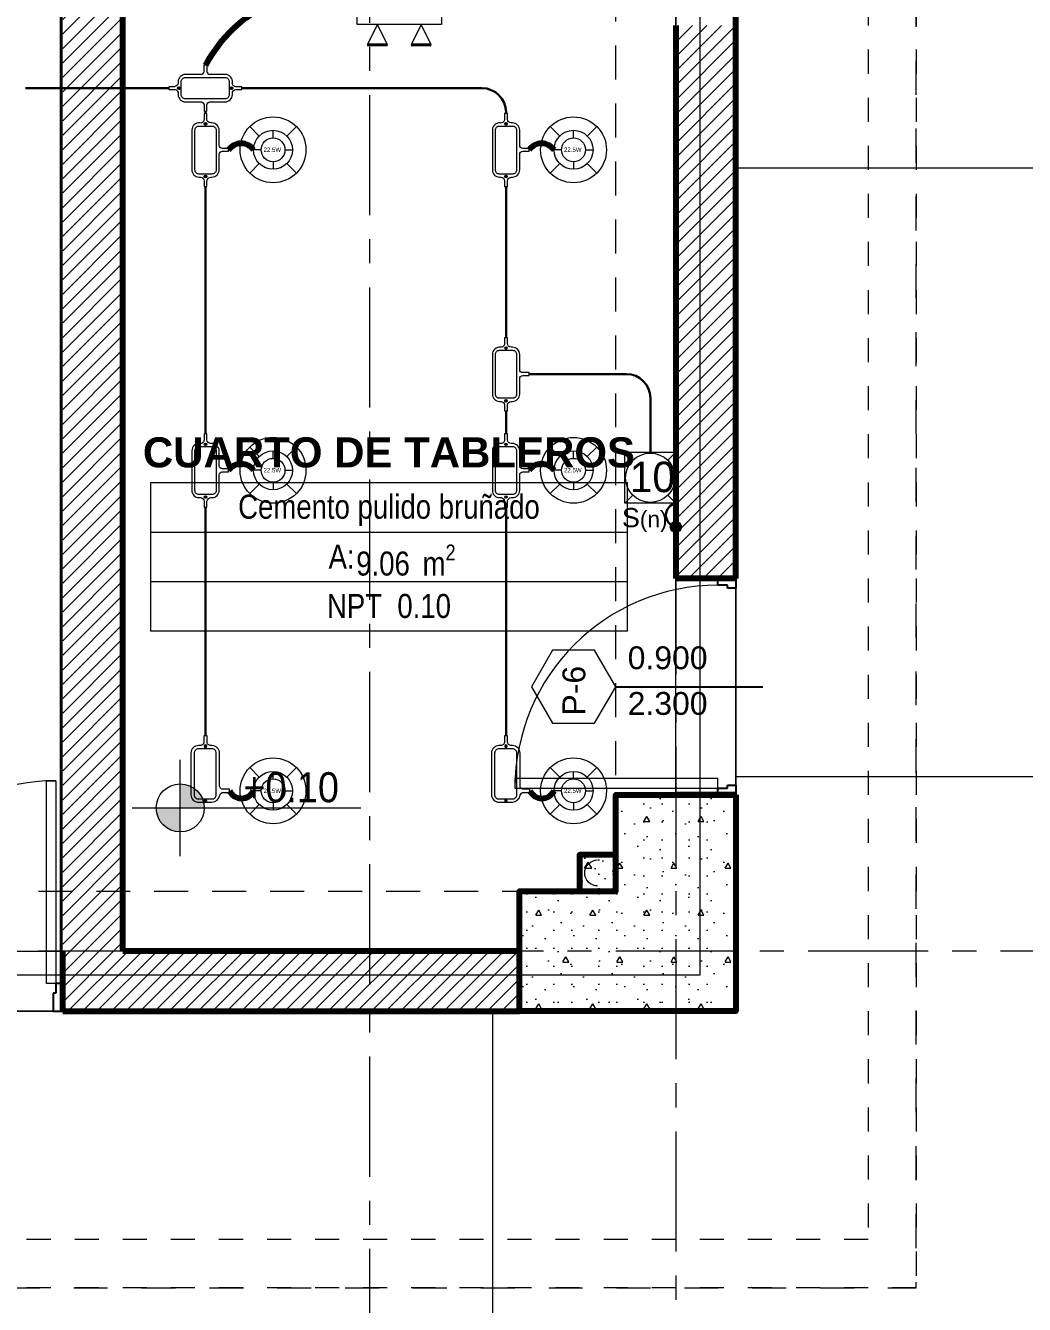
# Model space of a CAD drawing. Header units: inches. Extents: x -38 to 5698, y -33 to 92.
# Drawn here: x 48.62 to 52.77, y 5.98 to 11.3 of the extents above; entities that cross this region are included whole.
import ezdxf
from ezdxf.lldxf.tags import DXFTag

# ---------------------------------------------------------------- set-up
doc = ezdxf.new("R2010")
doc.units = ezdxf.units.IN
doc.header["$MEASUREMENT"] = 0
doc.set_wipeout_variables(frame=1)
doc.header["$PDMODE"] = 1
for name, pattern in [('CONTINUA', [0]), ('Hidden Line', [0.195611, 0.141111, -0.0545]), ('Punto & Raya', [0.65, 0.5, -0.075, 0, -0.075]), ('Rayas', [0.282222, 0.141111, -0.141111]), ('super', [0.125, 0.075, -0.05]), ('Wipeout_Contour', [1, 0, -1])]:
    doc.linetypes.add(name, pattern=pattern)
for name, color, linetype, lineweight in [('00 IE CKTO TOMAS', 111, 'Rayas', 18), ('00_IE_Luminarias', 6, 'Continuous', 30), ('01 IE LUM LED EMP DN570B', 3, 'Continuous', 13), ('ALUMBRADO_CONDUIT', 30, 'CONDUIT1', 30), ('ALUMBRADO_PVC', 6, 'PVC1', 30), ('Bancas', 1, 'Continuous', 13), ('Cable Alumbrado', 150, 'Continuous', 30), ('CABLEADO EXT.', 3, 'PVCSUBT', 30), ('pulsador', 4, 'Continuous', 40), ('Simb_Alumbrado', 140, 'CONTINUA', 30)]:
    doc.layers.add(name, color=color, linetype=linetype, lineweight=lineweight)
for name, color, linetype in [('02 _ ARQ _ ALB _ Cotas Ejes', 7, 'Continuous'), ('02 _ ARQ _ ALB _ Ejes Generales', 7, 'Continuous'), ('02 _ ARQ _ ZON _ Espacio.3D', 7, 'Continuous'), ('08 _ STR _ EXT _ 06 Columnas', 7, 'Continuous'), ('08 _ STR _ EXT _ 07 Losa Aligerada', 7, 'Continuous'), ('08 _ STR _ EXT _ 09 Vigas', 7, 'Continuous'), ('08 _ STR _ EXT _ 10 Vereda Exterior', 7, 'Continuous'), ('ESQUEMAS', 7, 'Continuous'), ('Estructura - 04 MURO', 7, 'Continuous'), ('Estructura - Carga', 7, 'Continuous'), ('Marcador - Secciones', 251, 'Continuous'), ('MEP - HVAC', 7, 'Continuous')]:
    doc.layers.add(name, color=color, linetype=linetype)
doc.styles.add('Annotative', font='arial.ttf')
doc.styles.add('Estilo_Generado_4', font='swisse.ttf')
doc.styles.add('Estilo_Generado_8', font='arialbd.ttf')
doc.styles.add('Estilo_Generado_9', font='ARIALN.TTF')
doc.styles.add('{18b73a54-fa43-428c-adcb-c1c7bbdf2c84}', font='Simplex.shx')
tags = doc.linetypes.add('CONDUIT', pattern='A,1.5,-0.210535,["con",{18b73a54-fa43-428c-adcb-c1c7bbdf2c84},S=0.2,R=0,X=0,Y=-0.065594],-0.702384', length=2.412919).pattern_tags.tags
tags[6] = DXFTag(74, 10)
tags = doc.linetypes.add('CONDUIT1', pattern='A,1,-0.19772,["con",{18b73a54-fa43-428c-adcb-c1c7bbdf2c84},S=0.2,R=0,X=0,Y=-0.065594],-0.593642', length=1.791362).pattern_tags.tags
tags[6] = DXFTag(74, 10)
tags = doc.linetypes.add('PVC1', pattern='A,1,-0.19772,["PVC",{18b73a54-fa43-428c-adcb-c1c7bbdf2c84},S=0.13,R=0,X=0,Y=-0.061851],-0.507647', length=1.705367).pattern_tags.tags
tags[6] = DXFTag(74, 10)
tags = doc.linetypes.add('PVCSUBT', pattern='A,0.6,-0.3,0.6,-0.075691,["PVC",Standard,S=0.2,R=0,X=0,Y=-0.093724],-0.621005', length=2.196696).pattern_tags.tags
tags[10] = DXFTag(74, 10)
doc.dimstyles.new('Estilo_Generado__1', dxfattribs={"dimtxt": 0.125, "dimasz": 0.095, "dimexe": 0.18, "dimexo": 0.3, "dimgap": 0, "dimtad": 0, "dimtih": 1, "dimtoh": 1, "dimzin": 0, "dimdsep": 46, "dimtxsty": 'Estilo_Generado_4', "dimblk": 'ARROWHEAD_6', "dimblk1": 'ARROWHEAD_6', "dimblk2": 'ARROWHEAD_6', "dimcen": 0.09, "dimse1": 1, "dimse2": 1, "dimclrd": 144, "dimclre": 144, "dimclrt": 7, "dimadec": 0, "dimazin": 0, "dimtfac": 1, "dimtdec": 4, "dimtmove": 0, "dimatfit": 3, "dimfxl": 1, "dimtolj": 1, "dimtzin": 0, "dimarcsym": 0})
pattern_1 = [(45, (0, 0), (-0.030052038, 0.030052038), [])]

# ---------------------------------------------------------------- blocks, each defined once
blk = doc.blocks.new('ARROWHEAD_6')
at = {"color": 0, "linetype": 'Continuous', "lineweight": 0}
for p, q in [((0, 0), (-1, 0)), ((-0.5, -0.5), (0.5, 0.5))]:
    blk.add_line(p, q, dxfattribs=at)
blk = doc.blocks.new('*D16')
at = {"layer": '02 _ ARQ _ ALB _ Cotas Ejes', "color": 144, "linetype": 'Continuous', "lineweight": -2, "transparency": 16777216}
for p, q in [((44.415, 2.4306), (47.5886, 2.4306)), ((51.225, 2.4306), (47.976, 2.4306))]:
    blk.add_line(p, q, dxfattribs=at)
at = {"layer": 'Defpoints', "color": 0, "linetype": 'Continuous', "lineweight": 40, "transparency": 16777216}
for p in [(51.32, 7.45), (44.32, 2.7459), (51.32, 2.4306)]:
    blk.add_point(p, dxfattribs=at)
at = {"layer": '02 _ ARQ _ ALB _ Cotas Ejes', "color": 144, "linetype": 'Continuous', "lineweight": -2, "transparency": 16777216, "xscale": 0.095, "yscale": 0.095, "zscale": 0.095, "rotation": 180}
blk.add_blockref('ARROWHEAD_6', (44.32, 2.4306), dxfattribs=at)
at = {"layer": '02 _ ARQ _ ALB _ Cotas Ejes', "color": 144, "linetype": 'Continuous', "lineweight": -2, "transparency": 16777216, "xscale": 0.095, "yscale": 0.095, "zscale": 0.095}
blk.add_blockref('ARROWHEAD_6', (51.32, 2.4306), dxfattribs=at)
at = {"layer": '02 _ ARQ _ ALB _ Cotas Ejes', "color": 7, "linetype": 'Continuous', "lineweight": 13, "transparency": 16777216, "insert": (47.7823, 2.4306), "char_height": 0.125, "attachment_point": 5, "style": 'Estilo_Generado_4'}
blk.add_mtext('\\A1;7.00', dxfattribs=at)
blk = doc.blocks.new('LUMINARIA 2')
at = {"layer": '01 IE LUM LED EMP DN570B'}
for p, q in [((-0.0939, 0.0936), (-0.1589, 0.1584)), ((0.0939, 0.0936), (0.1589, 0.1584)), ((-0.0939, -0.0936), (-0.1589, -0.1584)), ((0.0939, -0.0936), (0.1589, -0.1584))]:
    blk.add_line(p, q, dxfattribs=at)
at = {"layer": '01 IE LUM LED EMP DN570B', "ltscale": 0.4}
for p, q in [((0, 0.0813), (0, 0.1326)), ((-0.0813, 0), (-0.1326, 0)), ((0.0813, 0), (0.1326, 0)), ((0, -0.0813), (0, -0.1326))]:
    blk.add_line(p, q, dxfattribs=at)
at = {"layer": '01 IE LUM LED EMP DN570B'}
for radius in [0.2244, 0.1326]:
    blk.add_circle((0, 0), radius, dxfattribs=at)
at = {"layer": '01 IE LUM LED EMP DN570B', "ltscale": 0.4}
blk.add_circle((0, 0), 0.0813, dxfattribs=at)
at = {"layer": '01 IE LUM LED EMP DN570B', "color": 8, "linetype": 'ByBlock', "lineweight": 80, "insert": (-0.0649, 0.0156), "char_height": 0.03, "width": 0.178585, "attachment_point": 1}
blk.add_mtext('{\\C3;22.5W}', dxfattribs=at)
blk = doc.blocks.new('oval t')
at = {"layer": 'Simb_Alumbrado', "lineweight": 13}
blk.add_lwpolyline([(0.0141, 0.0102, -0.414214), (0.0041, 0.0202), (0.0041, 0.0416), (-0.0056, 0.0416), (-0.0056, 0.0202, -0.414214), (-0.0156, 0.0102), (-0.0659, 0.0102, 0.414214), (-0.0899, -0.0138), (-0.0899, -0.0183, -0.414214), (-0.1019, -0.0303), (-0.1213, -0.0303), (-0.1213, -0.04), (-0.1016, -0.04, -0.451917), (-0.0897, -0.0535, 0.451917), (-0.0659, -0.0805), (0.0659, -0.0805, 0.414214), (0.0899, -0.0566), (0.0899, -0.0512, -0.398753), (0.1019, -0.0401), (0.1213, -0.0401), (0.1213, -0.0304), (0.1019, -0.0304, -0.368669), (0.0899, -0.0176), (0.0899, -0.0138, 0.414214), (0.0659, 0.0102), (0.0141, 0.0102)], format="xyb", dxfattribs=at)
blk.add_lwpolyline([(-0.0659, 0), (0.0659, 0, -0.414214), (0.0797, -0.0138), (0.0797, -0.0566, -0.414214), (0.0659, -0.0703), (-0.0659, -0.0703, -0.414214), (-0.0797, -0.0566), (-0.0797, -0.0138, -0.414214)], format="xyb", close=True, dxfattribs=at)
for points in [[(-0.0911, -0.0352), (-0.0828, -0.0352)], [(-0.0869, -0.031), (-0.0869, -0.0394)], [(0.0837, -0.0352), (0.0921, -0.0352)], [(0.0879, -0.031), (0.0879, -0.0394)]]:
    blk.add_lwpolyline(points, dxfattribs=at)
for centre in [(-0.0869, -0.0352), (0.0879, -0.0352)]:
    blk.add_circle(centre, 0.00419, dxfattribs=at)
blk = doc.blocks.new('CAJA OVAL TIPO L')
at = {"layer": 'Simb_Alumbrado', "lineweight": 13}
blk.add_lwpolyline([(-0.0491, -0.079), (-0.0491, -0.0343, -0.380413), (-0.0258, -0.0088), (-0.0258, -0.0088, 0.341426), (-0.0164, 0.0033), (-0.0164, 0.0236), (-0.0063, 0.0236), (-0.0063, 0.0033, 0.414214), (0.0063, -0.0092), (0.1138, -0.0092, -0.414214), (0.1388, -0.0343), (0.1388, -0.0382, 0.414214), (0.1513, -0.0508), (0.1716, -0.0508), (0.1716, -0.0609), (0.1513, -0.0609, 0.414214), (0.1388, -0.0734), (0.1388, -0.079, -0.414214), (0.1138, -0.104), (-0.0241, -0.104, -0.414214), (-0.0491, -0.079, 0.414214)], format="xyb", dxfattribs=at)
blk.add_lwpolyline([(-0.0241, -0.0199), (0.1138, -0.0199, -0.414214), (0.1282, -0.0343), (0.1282, -0.079, -0.414214), (0.1138, -0.0934), (-0.0241, -0.0934, -0.414214), (-0.0384, -0.079), (-0.0384, -0.0343, -0.414214)], format="xyb", close=True, dxfattribs=at)
for points in [[(-0.0483, -0.0558), (-0.0395, -0.0558)], [(-0.0439, -0.0514), (-0.0439, -0.0602)], [(0.1323, -0.0558), (0.1411, -0.0558)], [(0.1367, -0.0514), (0.1367, -0.0602)]]:
    blk.add_lwpolyline(points, dxfattribs=at)
for centre in [(-0.0439, -0.0558), (0.1367, -0.0558)]:
    blk.add_circle(centre, 0.00438, dxfattribs=at)
blk = doc.blocks.new('ii3t')
at = {"layer": 'Simb_Alumbrado', "lineweight": 5}
h = blk.add_hatch(color=3, dxfattribs=at)
edge = h.paths.add_edge_path()
edge.add_arc((0, 0), 0.0164, 0, 360)
blk.add_circle((0, 0), 0.0164, dxfattribs=at)
blk = doc.blocks.new('100x100x80 adosado')
at = {"layer": 'Simb_Alumbrado', "lineweight": 13}
blk.add_lwpolyline([(-0.0768, 0.0788), (0.0194, 0.0788), (0.0194, -0.0174), (-0.0768, -0.0174)], close=True, dxfattribs=at)
at = {"layer": 'Simb_Alumbrado', "lineweight": 9}
for points in [[(-0.0768, 0.0788), (-0.0618, 0.0638)], [(0.0043, 0.0638), (0.0194, 0.0788)], [(-0.0768, -0.0174), (-0.0618, -0.0023)], [(0.0043, -0.0023), (0.0194, -0.0174)]]:
    blk.add_lwpolyline(points, dxfattribs=at)
blk.add_circle((-0.0287, 0.0307), 0.0467, dxfattribs=at)
at = {"layer": 'Simb_Alumbrado', "lineweight": 9, "insert": (-0.0677, 0.0612), "char_height": 0.05773, "attachment_point": 1}
blk.add_mtext_dynamic_manual_height_columns('10', width=0.119989, gutter_width=12.5, heights=[0], dxfattribs=at)
blk = doc.blocks.new('CAJA CONDULET TIPO X')
at = {"layer": 'Simb_Alumbrado', "lineweight": 13}
for p, q in [((78.5283, -4.1616), (78.5283, -4.1519)), ((78.5283, -4.1519), (78.5497, -4.1519)), ((78.5497, -4.1616), (78.5283, -4.1616))]:
    blk.add_line(p, q, dxfattribs=at)
for points in [[(78.6505, -4.1716, -0.414214), (78.6605, -4.1616), (78.6819, -4.1616), (78.6819, -4.1519), (78.6605, -4.1519, -0.414214), (78.6505, -4.1419), (78.6505, -4.0916, 0.414214), (78.6265, -4.0677), (78.6219, -4.0677, -0.414214), (78.6099, -4.0557), (78.6099, -4.0363), (78.6002, -4.0363), (78.6002, -4.056, -0.451917), (78.5867, -4.0678, 0.451917), (78.5597, -4.0916), (78.5597, -4.1419)], [(78.5597, -4.1716), (78.5597, -4.2235, 0.414214), (78.5837, -4.2475), (78.589, -4.2475, -0.334232), (78.6002, -4.2595), (78.6002, -4.2789), (78.6099, -4.2789), (78.6099, -4.2595, -0.455912), (78.6227, -4.2475), (78.6265, -4.2475, 0.414214), (78.6505, -4.2235), (78.6505, -4.1716)]]:
    blk.add_lwpolyline(points, format="xyb", dxfattribs=at)
for points in [[(78.6093, -4.0706), (78.6009, -4.0706)], [(78.6051, -4.0664), (78.6051, -4.0748)], [(78.6051, -4.2412), (78.6051, -4.2496)], [(78.6093, -4.2454), (78.6009, -4.2454)]]:
    blk.add_lwpolyline(points, dxfattribs=at)
blk.add_lwpolyline([(78.6403, -4.0916), (78.6403, -4.2235, -0.414214), (78.6265, -4.2373), (78.5837, -4.2373, -0.414214), (78.5699, -4.2235), (78.5699, -4.0916, -0.414214), (78.5837, -4.0779), (78.6265, -4.0779, -0.414214)], format="xyb", close=True, dxfattribs=at)
for centre in [(78.6051, -4.0706), (78.6051, -4.2454)]:
    blk.add_circle(centre, 0.00419, dxfattribs=at)
for centre, start, end in [((78.5497, -4.1419), 270, 0), ((78.5497, -4.1716), 0, 90)]:
    blk.add_arc(centre, 0.01, start, end, dxfattribs=at)
blk = doc.blocks.new('luz de emergencia')
at = {"color": 5, "lineweight": 40}
for p, q in [((164.1493, 48.9365, -0.0001), (164.2333, 48.9365, -0.0001)), ((164.3313, 48.9365, -0.0001), (164.4153, 48.9365, -0.0001))]:
    blk.add_line(p, q, dxfattribs=at)
at = {"layer": '00_IE_Luminarias', "color": 5, "linetype": 'Continuous', "lineweight": 13}
for p, q in [((164.1913, 49.0205, -0.0001), (164.1493, 48.9365, -0.0001)), ((164.2333, 48.9365, -0.0001), (164.1913, 49.0205, -0.0001)), ((164.3733, 49.0205, -0.0001), (164.3313, 48.9365, -0.0001)), ((164.4153, 48.9365, -0.0001), (164.3733, 49.0205, -0.0001))]:
    blk.add_line(p, q, dxfattribs=at)
at = {"layer": '00_IE_Luminarias', "color": 5, "linetype": 'Continuous', "lineweight": 13, "elevation": -0.0001}
blk.add_lwpolyline([(164.4573, 49.0205), (164.1073, 49.0205), (164.1073, 49.1666), (164.4573, 49.1665)], close=True, dxfattribs=at)

msp = doc.modelspace()

# ---------------------------------------------------------------- hatches: boundary and pattern name
at = {"linetype": 'Continuous', "lineweight": 13, "true_color": 0x636466}
for points in [[(49.2589, 8.0455), (49.3589, 8.0455), (49.3513, 8.0838), (49.3296, 8.1162), (49.2972, 8.1379), (49.2589, 8.1455)], [(49.2589, 8.0455), (49.1589, 8.0455), (49.1665, 8.0072), (49.1882, 7.9748), (49.2207, 7.9531), (49.2589, 7.9455)]]:
    msp.add_hatch(color=251, dxfattribs=at).paths.add_polyline_path(points)
at = {"layer": '08 _ STR _ EXT _ 10 Vereda Exterior', "linetype": 'Continuous', "lineweight": 13}
h = msp.add_hatch(dxfattribs=at)
h.set_pattern_fill('RETÍCULA_100X100_0002', color=251, style=0, pattern_type=2)
h.set_pattern_definition([(360, (3.7574, 18.3027), (0, 2.53199), []), (90, (3.7574, 18.3027), (-3.6, 0), [])])
h.paths.add_polyline_path([(2.17, 3.6213), (4.2913, 1.5), (9.32, 1.5), (9.32, 6.5), (40.52, 6.5), (40.52, 1.5), (52.92, 1.5), (52.92, 19.0859), (51.57, 19.0859), (51.57, 7.2), (9.07, 7.2), (9.07, 7.85), (6.5201, 7.85, -0.414214), (6.2701, 8.1), (6.2701, 8.85, -0.414213), (6.5201, 9.1), (9.07, 9.1), (9.07, 12), (6.5201, 12, -0.414214), (6.2701, 12.25), (6.2701, 13, -0.414213), (6.5201, 13.25), (9.07, 13.25), (9.07, 16.15), (6.5201, 16.15, -0.414214), (6.2701, 16.4), (6.2701, 17.15, -0.414213), (6.5201, 17.4), (8.77, 17.4), (8.7706, 21.0499), (2.17, 21.0499)])
at = {"layer": 'Estructura - Carga', "linetype": 'Continuous', "lineweight": 13}
h = msp.add_hatch(dxfattribs=at)
h.set_pattern_fill('HORMIGÓN_ARMADO_0002', color=251, style=0, pattern_type=2)
h.set_pattern_definition([(0, (0, 0), (0, 0.3117692), [0.03, -0.15]), (0, (0.09, 0.1559), (0, 0.3117692), [0.03, -0.15]), (60, (0, 0), (-0.27, 0.1558846), [0.03, -0.15]), (60, (0.18, 0), (-0.27, 0.1558846), [0.03, -0.15]), (120, (0.03, 0), (0.27, 0.1558846), [0.03, -0.15]), (120, (0.21, 0), (0.27, 0.1558846), [0.03, -0.15]), (0, (0, 0.03), (0, 0.06), [0, -0.06, 0, -0.09]), (45, (0.03, 0.03), (-0.04242641, 0.04242641), [0, -0.045, 0, -0.075])])
h.paths.add_polyline_path([(50.92, 7.7), (51.07, 7.7), (51.07, 7.85), (50.92, 7.85)])

# ---------------------------------------------------------------- linework, layer by layer
at = {"color": 251, "linetype": 'Continuous', "lineweight": 13, "true_color": 0x636466}
for p, q in [((49.2589, 7.8455), (49.2589, 8.2455)), ((49.0589, 8.0455), (50.01, 8.0455))]:
    msp.add_line(p, q, dxfattribs=at)
msp.add_circle((49.2589, 8.0455), 0.1, dxfattribs=at)
at = {"layer": '02 _ ARQ _ ZON _ Espacio.3D', "color": 252, "linetype": 'Continuous', "lineweight": 13}
for p, q in [((49.135, 9.3988), (49.135, 8.7811)), ((49.135, 9.3988), (51.119, 9.3988)), ((51.119, 8.7811), (51.119, 9.3988)), ((49.135, 9.1929), (51.119, 9.1929)), ((49.135, 8.987), (51.119, 8.987)), ((51.119, 8.7811), (49.135, 8.7811))]:
    msp.add_line(p, q, dxfattribs=at)
at = {"layer": '02 _ ARQ _ ZON _ Espacio.3D', "color": 9, "linetype": 'Continuous', "lineweight": 5, "flags": 128}
for points in [[(44.57, 7.45), (48.77, 7.45), (48.77, 11.45), (44.57, 11.45)], [(49.02, 11.45), (49.02, 7.45), (50.67, 7.45), (50.67, 7.7), (51.07, 7.7), (51.07, 8.1), (51.32, 8.1), (51.32, 11.45)]]:
    msp.add_lwpolyline(points, close=True, dxfattribs=at)
at = {"layer": '08 _ STR _ EXT _ 07 Losa Aligerada', "color": 254, "linetype": 'Rayas', "lineweight": 18, "flags": 128}
msp.add_lwpolyline([(8.17, 27.9392), (7.67, 27.9392), (7.67, 5.8), (25.2353, 5.8), (25.2353, 7.2), (30.4315, 7.2), (30.4315, 6.0005), (37.07, 6.0005), (37.07, 3.3753), (44.57, 3.3753), (44.57, 6.05), (52.32, 6.05), (52.32, 14.9999), (51.57, 14.9999), (51.57, 18.1001), (51.57, 18.1001), (51.57, 20.35), (46.67, 20.35), (46.67, 22.35), (46.67, 22.6), (46.67, 24.5), (46.67, 24.75), (46.67, 26.75), (51.57, 26.75), (51.57, 29.7), (51.57, 29.7), (51.57, 35.2005), (52.52, 35.2005), (52.52, 41.1), (38.9553, 41.1), (38.9553, 40.8001), (34.0478, 40.8001), (34.0478, 40.5001), (23.37, 40.5001), (23.37, 43.8736), (16.2699, 43.8736), (16.2699, 39.9), (11.1201, 39.9), (11.1201, 40.95), (8.02, 40.95), (8.02, 37.7), (9.07, 37.7), (9.07, 33.9), (8.17, 33.9)], close=True, dxfattribs=at)
at = {"layer": '08 _ STR _ EXT _ 07 Losa Aligerada', "color": 254, "linetype": 'Continuous', "lineweight": 18, "flags": 128}
msp.add_lwpolyline([(9.07, 7.2), (51.57, 7.2), (51.57, 39.9), (9.07, 39.9)], dxfattribs=at)
at = {"layer": '08 _ STR _ EXT _ 09 Vigas', "color": 251, "linetype": 'Hidden Line', "lineweight": 13}
msp.add_line((51.07, 7.7), (51.07, 16.9), dxfattribs=at)
at = {"layer": '08 _ STR _ EXT _ 09 Vigas', "color": 251, "linetype": 'super', "lineweight": 13}
for p, q in [((52.12, 14.9999), (52.12, 6.25)), ((52.32, 14.9999), (52.32, 6.05)), ((52.12, 6.25), (44.57, 6.25)), ((52.32, 6.05), (44.57, 6.05))]:
    msp.add_line(p, q, dxfattribs=at)
at = {"layer": '08 _ STR _ EXT _ 10 Vereda Exterior', "color": 7, "linetype": 'Continuous', "lineweight": 18, "flags": 128}
msp.add_lwpolyline([(40.52, 1.5), (52.92, 1.5), (52.92, 19.0859), (51.57, 19.0859), (51.57, 7.2), (9.07, 7.2)], dxfattribs=at)
at = {"layer": 'ALUMBRADO_CONDUIT', "color": 30, "lineweight": 30, "ltscale": 0.4, "true_color": 0xf26722}
for p, q in [((49.5151, 11.0397), (50.5138, 11.0397)), ((49.364, 10.9434), (49.364, 10.9345)), ((50.6138, 10.9397), (50.6138, 10.9345)), ((49.364, 10.6302), (49.364, 9.6011)), ((50.6138, 10.6302), (50.6138, 10.0015)), ((51.1142, 9.8504), (50.71, 9.8504)), ((51.2142, 9.5249), (51.2142, 9.7504)), ((50.6138, 9.6973), (50.6138, 9.6011)), ((49.364, 9.2969), (49.364, 8.3461)), ((50.6138, 9.2969), (50.6138, 8.3461))]:
    msp.add_line(p, q, dxfattribs=at)
for centre in [(50.5138, 10.9397), (51.1142, 9.7504)]:
    msp.add_arc(centre, 0.1, 0, 90, dxfattribs=at)
at = {"layer": 'CABLEADO EXT.', "color": 3, "lineweight": 80}
for centre, radius, start, end in [((49.9041, 10.8417), 0.615, 81.4989, 151.4209), ((49.5121, 10.7456), 0.0641, 36.0183, 143.9817), ((50.7619, 10.7456), 0.0641, 36.0183, 143.9817), ((49.5121, 9.4123), 0.0641, 36.0183, 143.9817), ((50.7619, 9.4123), 0.0641, 36.0183, 143.9817), ((49.5137, 8.1406), 0.0556, 205.4571, 334.5429), ((50.7635, 8.1406), 0.0556, 205.4571, 334.5429)]:
    msp.add_arc(centre, radius, start, end, dxfattribs=at)
at = {"layer": 'Estructura - 04 MURO', "color": 165, "linetype": 'Continuous', "lineweight": 25}
for p, q in [((51.535, 8.972), (51.495, 8.972)), ((51.535, 8.96), (51.535, 8.972)), ((51.57, 8.96), (51.535, 8.96)), ((51.535, 8.128), (51.535, 8.14)), ((51.535, 8.14), (51.57, 8.14)), ((51.57, 8.14), (51.57, 8.1)), ((51.495, 8.1), (51.495, 8.128)), ((51.495, 8.128), (51.535, 8.128)), ((51.57, 8.1), (51.495, 8.1)), ((48.742, 7.315), (48.742, 7.275)), ((48.742, 7.275), (48.73, 7.275)), ((48.73, 7.275), (48.73, 7.2))]:
    msp.add_line(p, q, dxfattribs=at)
at = {"layer": 'Estructura - 04 MURO', "color": 152, "linetype": 'Continuous', "lineweight": 25}
msp.add_line((51.07, 8.55), (51.6825, 8.55), dxfattribs=at)
at = {"layer": 'Estructura - 04 MURO', "color": 165, "linetype": 'Continuous', "lineweight": 15}
for p, q in [((48.702, 7.315), (48.702, 8.159)), ((48.702, 8.159), (48.742, 8.159)), ((48.742, 8.159), (48.742, 7.315)), ((51.495, 8.168), (50.651, 8.168)), ((50.651, 8.168), (50.651, 8.128)), ((51.495, 8.128), (51.495, 8.168)), ((50.651, 8.128), (51.495, 8.128)), ((48.742, 7.315), (48.702, 7.315))]:
    msp.add_line(p, q, dxfattribs=at)
at = {"layer": 'Estructura - 04 MURO', "color": 7, "linetype": 'Continuous', "lineweight": 80}
msp.add_line((51.57, 8.1), (51.32, 8.1), dxfattribs=at)
at = {"layer": 'Estructura - 04 MURO', "color": 251, "linetype": 'Continuous', "lineweight": 13, "flags": 128}
msp.add_lwpolyline([(50.72, 8.55), (50.8075, 8.3984), (50.9825, 8.3984), (51.07, 8.55), (50.9825, 8.7016), (50.8075, 8.7016)], close=True, dxfattribs=at)
at = {"layer": 'Estructura - 04 MURO', "color": 175, "linetype": 'Continuous', "lineweight": 15}
for centre in [(51.495, 8.128), (48.742, 7.315)]:
    msp.add_arc(centre, 0.844, 90, 180, dxfattribs=at)
at = {"layer": 'Estructura - Carga', "color": 7, "linetype": 'Continuous', "lineweight": 80, "flags": 128}
msp.add_lwpolyline([(50.92, 7.7), (51.07, 7.7), (51.07, 7.85), (50.92, 7.85)], close=True, dxfattribs=at)
at = {"layer": 'MEP - HVAC', "color": 7, "linetype": 'Continuous', "lineweight": 13, "flags": 128}
msp.add_lwpolyline([(50.995, 7.721, -1), (50.995, 7.829, -1)], format="xyb", dxfattribs=at)

# ---------------------------------------------------------------- block references
at = {"xscale": 1.253906979044094, "yscale": 1.253906979044094, "zscale": 1.253906979044094, "rotation": 270}
msp.add_blockref('CAJA CONDULET TIPO X', (54.5762, 109.6032), dxfattribs=at)
at = {"layer": '01 IE LUM LED EMP DN570B', "xscale": 0.6105334384153049, "yscale": 0.6105334384153049, "zscale": 0.6105334384153049}
for p in [(49.6449, 10.7833), (50.8947, 10.7833), (49.6449, 9.45), (50.8947, 9.45), (49.6449, 8.1167), (50.8947, 8.1167)]:
    msp.add_blockref('LUMINARIA 2', p, dxfattribs=at)
at = {"layer": 'ALUMBRADO_CONDUIT', "linetype": 'CONDUIT', "lineweight": 30, "xscale": -1.253906979044094, "yscale": 1.253906979044094, "zscale": 1.253906979044094, "rotation": 270}
for p in [(49.4339, 8.1309), (50.6837, 8.1309)]:
    msp.add_blockref('CAJA OVAL TIPO L', p, dxfattribs=at)
at = {"layer": 'Bancas', "color": 252, "true_color": 0x939598, "xscale": 1.253906979044094, "yscale": 1.253906979044094, "zscale": 1.253906979044094, "rotation": 270}
for p in [(49.4081, 10.7823), (50.6579, 10.7823), (50.6579, 9.8494), (49.4081, 9.449), (50.6579, 9.449)]:
    msp.add_blockref('oval t', p, dxfattribs=at)
at = {"layer": 'pulsador', "color": 4, "lineweight": 40}
msp.add_blockref('luz de emergencia', (-114.1123, -37.7166, 0.0001), dxfattribs=at)

# ---------------------------------------------------------------- texts
at = {"color": 251, "lineweight": 13, "true_color": 0x636466, "insert": (49.5214, 8.0673), "char_height": 0.125, "attachment_point": 7, "style": 'Estilo_Generado_4'}
msp.add_mtext('\\A1;{\\W0.900000x;\\pql;\\fSwis721 Ex BT|b0|i0|c0|p34;+0.10}', dxfattribs=at)
at = {"layer": '00 IE CKTO TOMAS', "insert": (51.0959, 9.1929), "char_height": 0.08, "width": 0.768045, "attachment_point": 7, "style": 'Annotative'}
msp.add_mtext('S{\\H0.84375x;(n)}', dxfattribs=at)
at = {"layer": '02 _ ARQ _ ZON _ Espacio.3D', "color": 252, "lineweight": 25, "attachment_point": 2}
for s, insert, char_height, style in [('\\A1;{\\pqc;\\pt0;\\fArial|b1|i0|c0|p34;CUARTO DE TABLEROS}', (50.127, 9.5872), 0.125, 'Estilo_Generado_8'), ('\\A1;{\\pqc;\\pt0;\\fArial|b1|i0|c0|p34;}', (51.119, 9.6158), 0.125, 'Estilo_Generado_8'), ('\\A1;{\\pqc;\\pt0;\\fArial Narrow|b0|i0|c0|p34;}', (49.4964, 9.3782), 0.1, 'Estilo_Generado_9'), ('\\A1;{\\pqc;\\pt0;\\fArial Narrow|b0|i0|c0|p34;Cemento pulido bruñado}', (50.127, 9.3487), 0.1, 'Estilo_Generado_9'), ('\\A1;{\\pqc;\\pt0;\\fArial Narrow|b0|i0|c0|p34;A: }', (49.9299, 9.141), 0.1, 'Estilo_Generado_9'), ('\\A1;{\\pqc;\\pt0,0.3;\\fArial Narrow|b0|i0|c0|p34;9.06\\fArial Narrow|b0|i0|c0|p34;\\A1{\\H.66x;\\S^  ;}\\fArial Narrow|b0|i0|c0|p34; m\\fArial Narrow|b0|i0|c0|p34;\\A1{\\H.66x;\\S2^  ;}}', (50.1976, 9.1414), 0.1, 'Estilo_Generado_9'), ('\\A1;{\\pqc;\\pt0;\\fArial Narrow|b0|i0|c0|p34;}', (49.8673, 8.9664), 0.1, 'Estilo_Generado_9'), ('\\A1;{\\pqc;\\pt0;\\fArial Narrow|b0|i0|c0|p34;NPT  0.10}', (50.127, 8.9356), 0.1, 'Estilo_Generado_9')]:
    msp.add_mtext(s, dxfattribs=dict(at, insert=insert, char_height=char_height, style=style))
at = {"layer": 'Estructura - 04 MURO', "color": 251, "lineweight": 25, "char_height": 0.095, "attachment_point": 7, "style": 'Estilo_Generado_4'}
for s, insert in [('\\A1;{\\pql;\\pt0;\\fSwis721 Ex BT|b0|i0|c0|p34;0.900\\fSwis721 Ex BT|b0|i0|c0|p34;\\A1{\\H.66x;\\S^  ;}\\fSwis721 Ex BT|b0|i0|c0|p34;\\fSwis721 Ex BT|b0|i0|c0|p34;}', (51.12, 8.5949)), ('\\A1;{\\pql;\\pt0;\\fSwis721 Ex BT|b0|i0|c0|p34;2.300\\fSwis721 Ex BT|b0|i0|c0|p34;\\A1{\\H.66x;\\S^  ;}\\fSwis721 Ex BT|b0|i0|c0|p34;\\fSwis721 Ex BT|b0|i0|c0|p34;}', (51.12, 8.405))]:
    msp.add_mtext(s, dxfattribs=dict(at, insert=insert))
at = {"layer": 'Estructura - 04 MURO', "color": 251, "lineweight": 25, "insert": (50.945, 8.4301), "char_height": 0.095, "attachment_point": 7, "rotation": 90, "style": 'Estilo_Generado_4'}
msp.add_mtext('\\A1;{\\pql;\\pt0;\\fSwis721 Ex BT|b0|i0|c0|p34;P-6\\fSwis721 Ex BT|b0|i0|c0|p34;\\fSwis721 Ex BT|b0|i0|c0|p34;\\fSwis721 Ex BT|b0|i0|c0|p34;}', dxfattribs=at)

# ---------------------------------------------------------------- next in the draw order: wipeouts: each hides what was drawn before it
at = {"color": 254, "linetype": 'Wipeout_Contour', "lineweight": 0, "ltscale": 421.317238}
msp.add_wipeout([(51.32, 11.7), (51.57, 11.7), (51.57, 11.3), (51.32, 11.3), (51.32, 9), (51.57, 9), (51.57, 12.2), (51.32, 12.2)], dxfattribs=at).dxf.layer = 'Estructura - 04 MURO'
at = {"color": 254, "linetype": 'Wipeout_Contour', "lineweight": 0, "ltscale": 201.031811}
msp.add_wipeout([(48.77, 7.2), (50.67, 7.2), (50.67, 7.45), (48.77, 7.45)], dxfattribs=at).dxf.layer = 'Estructura - 04 MURO'

# ---------------------------------------------------------------- next in the draw order: hatches: boundary and pattern name
at = {"layer": '08 _ STR _ EXT _ 06 Columnas', "linetype": 'Continuous', "lineweight": 9}
h = msp.add_hatch(dxfattribs=at)
h.set_pattern_fill('HORMIGÓN_EN_MASA_0002', style=0, pattern_type=2)
h.set_pattern_definition([(0, (0, 0), (0, 0.3897114), [0.024375, -0.200625]), (0, (0.1125, 0.19486), (0, 0.3897114), [0.024375, -0.200625]), (60, (0, 0), (-0.3375, 0.1948557), [0.024375, -0.200625]), (60, (0.225, 0), (-0.3375, 0.1948557), [0.024375, -0.200625]), (120, (0.02437, 0), (0.3375, 0.1948557), [0.024375, -0.200625]), (120, (0.24938, 0), (0.3375, 0.1948557), [0.024375, -0.200625]), (0, (0, 0.0375), (0, 0.075), [0, -0.075, 0, -0.1125]), (45, (0.0375, 0.0375), (-0.05303301, 0.05303301), [0, -0.05625, 0, -0.09375])])
h.paths.add_polyline_path([(51.57, 8.1), (51.07, 8.1), (51.07, 7.7), (50.67, 7.7), (50.67, 7.2), (51.57, 7.2)])
at = {"layer": 'Estructura - 04 MURO', "linetype": 'Continuous', "lineweight": 5}
h = msp.add_hatch(dxfattribs=at)
h.set_pattern_fill('LADRILLO_COMÚN_0002', color=252, style=0, pattern_type=2)
h.set_pattern_definition(pattern_1)
h.paths.add_polyline_path([(51.32, 11.7), (51.57, 11.7), (51.57, 11.3), (51.32, 11.3), (51.32, 9), (51.57, 9), (51.57, 12.2), (51.32, 12.2)])
h = msp.add_hatch(dxfattribs=at)
h.set_pattern_fill('LADRILLO_COMÚN_0002', color=252, style=0, pattern_type=2)
h.set_pattern_definition(pattern_1)
h.paths.add_polyline_path([(48.77, 7.2), (50.67, 7.2), (50.67, 7.45), (48.77, 7.45)])

# ---------------------------------------------------------------- next in the draw order: linework, layer by layer
at = {"layer": '02 _ ARQ _ ALB _ Ejes Generales', "color": 251, "linetype": 'Punto & Raya', "lineweight": 13}
msp.add_line((51.32, 45.9), (51.32, 2.05), dxfattribs=at)
at = {"layer": '08 _ STR _ EXT _ 06 Columnas', "color": 7, "linetype": 'Continuous', "lineweight": 80, "flags": 128}
msp.add_lwpolyline([(51.57, 8.1), (51.57, 7.2), (50.67, 7.2), (50.67, 7.7), (51.07, 7.7), (51.07, 8.1)], close=True, dxfattribs=at)
at = {"layer": '08 _ STR _ EXT _ 09 Vigas', "color": 251, "linetype": 'Hidden Line', "lineweight": 13}
for q in [(51.57, 20.7), (9.07, 7.2)]:
    msp.add_line((51.57, 7.2), q, dxfattribs=at)
at = {"layer": 'ALUMBRADO_PVC', "linetype": 'PVC1', "ltscale": 0.4}
msp.add_arc((51.3294, 9.2639), 0.0503, 100.8546, 259.1454, dxfattribs=at)
at = {"layer": 'Estructura - 04 MURO', "color": 7, "linetype": 'Continuous', "lineweight": 80}
for p, q in [((48.77, 7.2), (48.77, 11.45)), ((51.57, 9), (51.32, 9))]:
    msp.add_line(p, q, dxfattribs=at)
at = {"layer": 'Estructura - 04 MURO', "color": 165, "linetype": 'Continuous', "lineweight": 25}
for p, q in [((51.495, 8.972), (51.495, 9)), ((51.495, 9), (51.57, 9)), ((51.57, 9), (51.57, 8.96)), ((48.77, 7.315), (48.742, 7.315)), ((48.77, 7.2), (48.77, 7.315)), ((48.73, 7.2), (48.77, 7.2))]:
    msp.add_line(p, q, dxfattribs=at)
at = {"layer": 'Estructura - 04 MURO', "color": 7, "linetype": 'Continuous', "lineweight": 80, "flags": 128}
for points in [[(51.57, 9), (51.57, 12.2)], [(51.32, 11.3), (51.32, 9)], [(50.67, 7.45), (49.02, 7.45)], [(48.77, 7.2), (50.67, 7.2)]]:
    msp.add_lwpolyline(points, dxfattribs=at)
at = {"layer": 'Marcador - Secciones', "color": 251, "linetype": 'Punto & Raya', "lineweight": 13}
msp.add_line((50.0454, 46.2111), (50.0454, 0.9472), dxfattribs=at)

# ---------------------------------------------------------------- next in the draw order: block references
at = {"layer": 'ALUMBRADO_CONDUIT', "linetype": 'PVC1', "lineweight": 35, "xscale": 2.199856799627834, "yscale": 2.199856799627834, "zscale": 2.199856799627834}
msp.add_blockref('100x100x80 adosado', (51.2773, 9.3515), dxfattribs=at)
at = {"layer": 'Cable Alumbrado', "lineweight": 0, "xscale": 1.404578189384958, "yscale": 1.404578189384958, "zscale": 1.404578189384958}
msp.add_blockref('ii3t', (51.32, 9.2146), dxfattribs=at)

# ---------------------------------------------------------------- next in the draw order: wipeouts: each hides what was drawn before it
at = {"color": 254, "linetype": 'Wipeout_Contour', "lineweight": 0, "ltscale": 199.348295}
msp.add_wipeout([(49.02, 7.45), (49.02, 11.45), (48.77, 11.45), (48.77, 7.45)], dxfattribs=at).dxf.layer = 'Estructura - 04 MURO'

# ---------------------------------------------------------------- next in the draw order: hatches: boundary and pattern name
at = {"layer": 'Estructura - 04 MURO', "linetype": 'Continuous', "lineweight": 5}
h = msp.add_hatch(dxfattribs=at)
h.set_pattern_fill('LADRILLO_COMÚN_0002', color=252, style=0, pattern_type=2)
h.set_pattern_definition(pattern_1)
h.paths.add_polyline_path([(49.02, 7.45), (49.02, 11.45), (48.77, 11.45), (48.77, 7.45)])

# ---------------------------------------------------------------- next in the draw order: linework, layer by layer
at = {"layer": '02 _ ARQ _ ALB _ Ejes Generales', "color": 251, "linetype": 'Punto & Raya', "lineweight": 13}
msp.add_line((55.57, 7.45), (4.8454, 7.45), dxfattribs=at)
at = {"layer": '08 _ STR _ EXT _ 09 Vigas', "color": 251, "linetype": 'Hidden Line', "lineweight": 13}
msp.add_line((44.57, 7.7), (51.07, 7.7), dxfattribs=at)
at = {"layer": 'ALUMBRADO_CONDUIT', "color": 30, "lineweight": 30, "ltscale": 0.4, "true_color": 0xf26722}
msp.add_line((48.6156, 11.0397), (49.2109, 11.0397), dxfattribs=at)
at = {"layer": 'ESQUEMAS', "color": 7, "linetype": 'Continuous', "lineweight": 13, "flags": 128}
msp.add_lwpolyline([(51.42, 7.35), (9.22, 7.35), (9.22, 8.15), (6.5201, 8.15), (6.5201, 8.9), (9.22, 8.9), (9.22, 12.275), (6.5201, 12.275), (6.5201, 13.025), (9.22, 13.025), (9.22, 16.4), (6.5201, 16.4), (6.5201, 17.15), (9.22, 17.15), (9.22, 30.9531), (8.25, 30.9531), (8.25, 33.82), (9.22, 33.82), (9.22, 39.75), (51.42, 39.75), (51.42, 17.9501), (52.77, 17.9501), (52.77, 15.1499), (51.42, 15.1499)], close=True, dxfattribs=at)
at = {"layer": 'Estructura - 04 MURO', "color": 7, "linetype": 'Continuous', "lineweight": 80, "flags": 128}
msp.add_lwpolyline([(49.02, 7.45), (49.02, 11.45)], dxfattribs=at)

# ---------------------------------------------------------------- next in the draw order: dimensions: what is measured, and where the dimension line sits
at = {"layer": '02 _ ARQ _ ALB _ Cotas Ejes', "color": 144, "linetype": 'Continuous', "lineweight": 13}
dim = msp.add_linear_dim(base=(51.32, 2.4306), p1=(44.32, 2.7459), p2=(51.32, 7.45), dimstyle='Estilo_Generado__1', dxfattribs=at)
dim.commit()
dim.dimension.update_dxf_attribs({"geometry": '*D16', "text_midpoint": (47.7823, 2.4306), "dimtype": 160})

doc.saveas('drawing.dxf')
